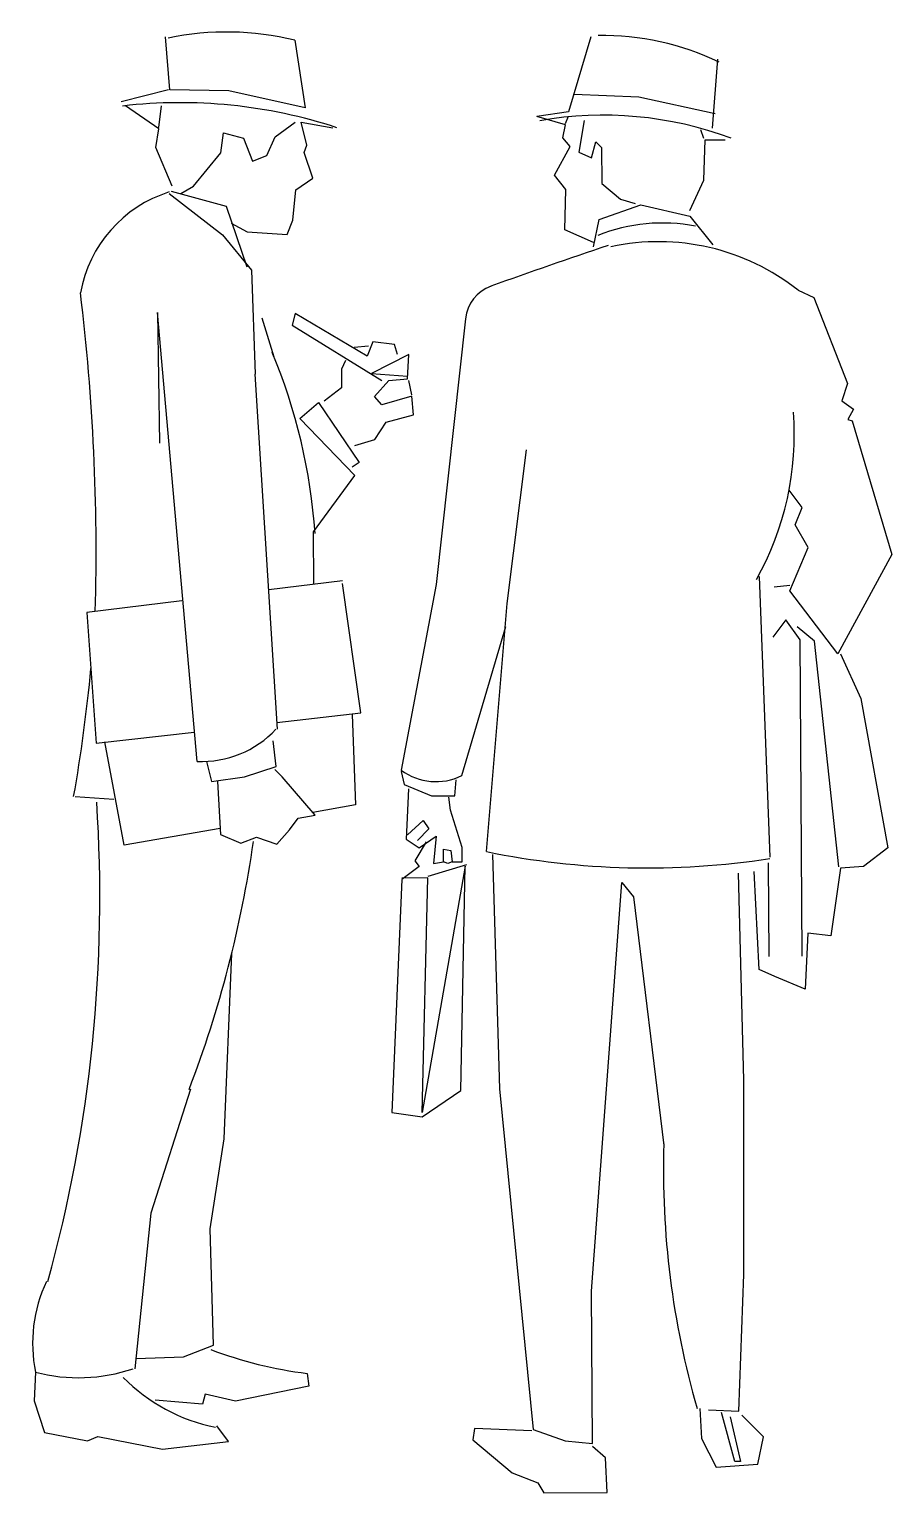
# Model space of a CAD drawing. Extents: x 5.25 to 6.39, y 4.02 to 5.96.
import ezdxf

# ---------------------------------------------------------------- set-up
doc = ezdxf.new("R2010")
doc.units = 0
doc.header["$LTSCALE"] = 25
doc.layers.get('0').update_dxf_attribs({"linetype": 'CONTINUOUS'})

# ---------------------------------------------------------------- blocks, each defined once
blk = doc.blocks.new('1M108B', base_point=(158.347, 24.268))
for p, q in [((146.607, 94.124), (146.37, 96.841)), ((152.984, 96.661), (153.519, 93.211)), ((146.534, 94.123), (144.113, 93.521)), ((149.62, 94.069), (146.607, 94.124)), ((153.519, 93.211), (149.62, 94.069)), ((146.032, 92.136), (144.335, 93.302)), ((146.031, 92.21), (146.171, 93.313)), ((145.891, 91.18), (146.032, 92.136)), ((151.985, 91.732), (153.009, 92.473)), ((153.604, 91.301), (153.303, 92.475)), ((153.303, 92.475), (154.921, 92.191)), ((149.198, 90.907), (149.339, 91.936)), ((149.339, 91.936), (150.369, 91.649)), ((150.369, 91.649), (150.817, 90.476)), ((151.55, 90.774), (151.985, 91.732)), ((153.459, 90.933), (153.604, 91.301)), ((146.711, 89.202), (145.891, 91.18)), ((147.813, 89.209), (149.198, 90.907)), ((150.817, 90.476), (151.55, 90.774)), ((153.908, 89.613), (153.459, 90.933)), ((147.154, 88.837), (147.813, 89.209)), ((152.893, 87.476), (153.03, 89.02)), ((153.03, 89.02), (153.908, 89.613)), ((146.566, 88.834), (149.297, 86.72)), ((146.66, 88.947), (149.47, 88.177)), ((149.47, 88.177), (150.529, 85.079)), ((152.603, 86.74), (152.893, 87.476)), ((149.297, 86.72), (150.77, 84.908)), ((149.735, 87.31), (150.545, 86.874)), ((150.545, 86.874), (152.603, 86.74)), ((150.77, 84.908), (150.966, 79.598)), ((147.993, 59.822), (145.974, 82.747)), ((145.974, 82.747), (146.076, 76.081)), ((151.307, 82.471), (151.907, 80.491)), ((152.996, 82.701), (152.852, 82.113)), ((156.682, 80.52), (152.996, 82.701)), ((152.852, 82.113), (157.425, 79.276)), ((156.753, 81.035), (156.018, 80.957)), ((156.972, 81.256), (156.682, 80.52)), ((158.075, 81.116), (156.972, 81.256)), ((158.225, 80.603), (158.075, 81.116)), ((155.582, 80.293), (155.364, 79.851)), ((158.812, 80.606), (156.908, 79.64)), ((158.747, 79.357), (158.812, 80.606)), ((152.097, 61.463), (150.966, 79.598)), ((155.364, 79.851), (155.37, 78.896)), ((156.908, 79.64), (158.746, 79.504)), ((157.062, 78.465), (157.792, 79.278)), ((157.792, 79.278), (158.747, 79.357)), ((158.972, 78.55), (158.821, 79.284)), ((155.37, 78.896), (154.492, 78.229)), ((153.249, 77.34), (154.199, 78.154)), ((154.199, 78.154), (156.275, 75.081)), ((157.432, 78.027), (157.062, 78.465)), ((158.972, 78.477), (157.432, 78.027)), ((159.052, 77.522), (158.972, 78.477)), ((156.058, 74.418), (153.249, 77.34)), ((157.076, 76.261), (157.658, 77.146)), ((157.658, 77.146), (159.052, 77.522)), ((156.049, 75.961), (157.076, 76.261)), ((156.275, 75.081), (155.909, 74.858)), ((153.946, 71.54), (156.058, 74.418)), ((153.962, 68.895), (153.946, 71.54)), ((155.43, 69.051), (151.653, 68.582)), ((156.353, 62.298), (155.431, 68.904)), ((147.211, 68.03), (142.363, 67.428)), ((142.363, 67.428), (142.844, 60.745)), ((152.076, 61.806), (156.353, 62.298)), ((155.913, 62.221), (156.088, 57.594)), ((142.844, 60.745), (147.85, 61.321)), ((144.272, 55.538), (143.285, 60.822)), ((152.035, 59.553), (151.88, 60.874)), ((148.471, 59.822), (148.734, 58.798)), ((150.422, 59.029), (152.035, 59.553)), ((152.332, 59.04), (151.963, 59.405)), ((148.734, 58.798), (150.422, 59.029)), ((149.028, 58.8), (149.191, 56.082)), ((154.034, 57.067), (152.332, 59.04)), ((141.759, 58.02), (143.743, 57.886)), ((156.088, 57.594), (153.907, 57.214)), ((152.716, 56.324), (153.153, 56.915)), ((153.153, 56.915), (154.034, 57.067)), ((149.173, 56.391), (144.272, 55.538)), ((149.191, 56.082), (150.222, 55.648)), ((152.06, 55.586), (152.716, 56.324)), ((150.222, 55.648), (151.029, 55.947)), ((151.029, 55.947), (152.06, 55.586)), ((149.372, 40.544), (149.763, 50.002)), ((147.655, 43.069), (145.636, 36.738)), ((148.653, 35.948), (149.372, 40.544)), ((145.636, 36.738), (144.803, 28.798)), ((148.837, 29.998), (148.653, 35.948)), ((147.297, 29.401), (148.837, 29.998)), ((144.873, 29.313), (147.297, 29.401)), ((139.735, 28.62), (139.67, 27.151)), ((153.621, 28.558), (153.698, 27.898)), ((153.698, 27.898), (149.956, 27.14)), ((139.67, 27.151), (140.194, 25.537)), ((148.267, 26.983), (145.842, 27.188)), ((148.411, 27.498), (148.267, 26.983)), ((149.956, 27.14), (148.411, 27.498)), ((140.194, 25.537), (142.401, 25.11)), ((149.601, 25.081), (149.009, 25.885)), ((142.401, 25.11), (142.914, 25.334)), ((142.914, 25.334), (146.224, 24.693)), ((146.224, 24.693), (149.601, 25.081))]:
    blk.add_line(p, q)
for centre, radius, start, end in [((149.516, 82.566), 14.515, 76.17709, 101.92057), ((147.136, 67.758), 25.712, 71.85921, 96.5842), ((148.574, 82.57), 6.648, 107.58246, 169.67799), ((31.828, 70.464), 111.005, 358.46054, 6.87989), ((124.748, 69.422), 29.343, 3.99712, 22.62726), ((60.3, 72.342), 82.636, 350.01941, 354.5985), ((148.229, 65.013), 5.197, 267.39882, 316.90558), ((69.255, 52.868), 73.768, 344.57945, 3.78177), ((93.201, 63.968), 58.258, 338.97709, 351.86282), ((146.963, 30.097), 7.377, 154.67892, 191.54881), ((156.246, 49.755), 21.359, 249.28597, 262.94104), ((141.935, 37.066), 8.727, 255.39666, 288.67428), ((150.697, 34.727), 9.087, 224.52821, 258.82706)]:
    blk.add_arc(centre, radius, start, end)
blk = doc.blocks.new('1M108A', base_point=(158.347, 24.268))
for p, q in [((168.117, 96.827), (166.965, 92.999)), ((174.589, 95.691), (174.317, 92.163)), ((170.561, 93.756), (167.254, 93.883)), ((174.46, 92.898), (170.561, 93.756)), ((166.965, 92.999), (165.35, 92.769)), ((166.822, 92.337), (165.35, 92.769)), ((166.822, 92.411), (166.966, 92.779)), ((166.679, 91.675), (166.822, 92.337)), ((167.776, 92.563), (167.492, 90.945)), ((173.88, 91.646), (173.73, 92.086)), ((166.25, 89.762), (167.049, 91.237)), ((167.049, 91.237), (166.679, 91.675)), ((168.155, 90.656), (168.37, 91.465)), ((168.37, 91.465), (168.666, 91.173)), ((173.893, 89.515), (173.953, 91.573)), ((173.953, 91.573), (174.982, 91.579)), ((167.492, 90.945), (168.155, 90.656)), ((168.666, 91.173), (168.677, 89.336)), ((166.842, 89.031), (166.25, 89.762)), ((166.782, 86.974), (166.842, 89.031)), ((168.677, 89.336), (169.637, 88.534)), ((173.167, 87.968), (173.893, 89.515)), ((168.542, 87.499), (170.668, 88.246)), ((169.637, 88.534), (170.373, 88.318)), ((170.668, 88.246), (173.169, 87.674)), ((168.256, 86.101), (168.542, 87.499)), ((173.169, 87.674), (174.354, 86.212)), ((168.255, 86.321), (166.782, 86.974)), ((178.703, 83.887), (179.513, 83.525)), ((179.513, 83.525), (181.23, 79.127)), ((161.7, 82.432), (160.207, 68.86)), ((181.23, 79.127), (180.941, 78.244)), ((180.941, 78.244), (181.532, 77.807)), ((181.532, 77.807), (181.241, 77.291)), ((181.241, 77.291), (181.462, 77.219)), ((181.462, 77.219), (183.487, 70.398)), ((163.837, 67.894), (164.833, 75.737)), ((178.917, 72.795), (178.246, 73.679)), ((178.555, 71.911), (178.917, 72.795)), ((179.224, 70.74), (178.555, 71.911)), ((178.282, 68.53), (179.224, 70.74)), ((183.487, 70.398), (180.726, 65.312)), ((160.207, 68.86), (158.428, 59.371)), ((176.719, 69.259), (177.264, 54.932)), ((177.473, 68.745), (178.281, 68.824)), ((180.726, 65.312), (178.282, 68.53)), ((162.788, 55.21), (163.837, 67.894)), ((161.516, 59.097), (163.771, 66.718)), ((178.071, 67.059), (177.415, 66.173)), ((178.812, 66.035), (178.071, 67.059)), ((179.547, 65.966), (178.661, 66.695)), ((178.911, 49.872), (178.812, 66.035)), ((180.793, 54.439), (179.547, 65.966)), ((180.873, 65.313), (181.916, 63.042)), ((181.916, 63.042), (183.285, 55.409)), ((158.429, 59.298), (158.58, 58.638)), ((158.58, 58.638), (159.979, 58.059)), ((158.801, 58.419), (158.67, 55.846)), ((161.155, 58.066), (161.223, 58.874)), ((159.979, 58.059), (161.155, 58.066)), ((160.939, 57.33), (160.861, 57.99)), ((161.538, 55.423), (160.939, 57.33)), ((158.742, 56.067), (159.546, 56.807)), ((159.842, 56.368), (159.258, 55.777)), ((159.546, 56.807), (159.842, 56.368)), ((158.67, 55.846), (159.334, 55.41)), ((159.7, 55.706), (159.118, 54.747)), ((159.334, 55.41), (160.212, 56.003)), ((160.212, 56.003), (160.074, 54.606)), ((160.587, 54.683), (160.583, 55.344)), ((160.583, 55.344), (160.951, 55.273)), ((161.543, 54.689), (161.538, 55.423)), ((183.285, 55.409), (182.042, 54.447)), ((159.118, 54.747), (159.34, 54.455)), ((160.074, 54.606), (160.587, 54.683)), ((160.808, 54.611), (160.587, 54.683)), ((161.028, 54.685), (160.808, 54.611)), ((160.951, 55.273), (161.028, 54.685)), ((161.028, 54.685), (161.543, 54.689)), ((163.083, 55.065), (163.45, 43.092)), ((177.221, 49.862), (177.192, 54.637)), ((159.34, 54.455), (158.462, 53.788)), ((159.784, 53.87), (158.462, 53.861)), ((161.691, 54.469), (159.49, 41.892)), ((159.49, 41.892), (159.784, 53.87)), ((161.764, 54.543), (159.784, 53.943)), ((161.467, 43.006), (161.691, 54.469)), ((175.937, 43.536), (175.652, 54.114)), ((176.711, 49.198), (176.46, 54.192)), ((180.867, 54.366), (180.374, 50.91)), ((182.042, 54.447), (180.867, 54.366)), ((158.462, 53.788), (157.947, 41.883)), ((168.142, 32.762), (169.704, 53.636)), ((169.704, 53.636), (170.296, 52.905)), ((170.296, 52.905), (171.843, 40.205)), ((179.197, 51.05), (179.068, 48.184)), ((180.374, 50.91), (179.197, 51.05)), ((177.521, 48.835), (176.711, 49.198)), ((179.068, 48.184), (177.521, 48.835)), ((175.925, 33.617), (175.937, 43.536)), ((159.492, 41.672), (161.467, 43.006)), ((163.45, 43.092), (165.173, 25.69)), ((157.947, 41.883), (159.492, 41.672)), ((175.673, 26.636), (175.925, 33.617)), ((168.19, 24.974), (168.142, 32.762)), ((173.689, 26.771), (173.772, 25.229)), ((174.13, 26.7), (175.673, 26.636)), ((175.469, 24.064), (174.792, 26.557)), ((175.234, 26.34), (175.763, 24.065)), ((176.931, 25.322), (175.822, 26.417)), ((162.161, 25.745), (162.091, 25.157)), ((165.1, 25.616), (162.161, 25.745)), ((165.173, 25.69), (166.793, 25.112)), ((162.091, 25.157), (164.085, 23.48)), ((166.793, 25.112), (168.19, 24.974)), ((168.855, 24.243), (168.191, 24.827)), ((173.772, 25.229), (174.516, 23.764)), ((176.645, 23.924), (176.931, 25.322)), ((168.94, 22.481), (168.855, 24.243)), ((174.516, 23.764), (176.645, 23.924)), ((175.763, 24.065), (175.469, 24.064)), ((164.085, 23.48), (165.41, 22.973)), ((165.41, 22.973), (165.707, 22.461)), ((165.707, 22.461), (168.94, 22.481))]:
    blk.add_line(p, q)
for centre, radius, start, end in [((168.659, 82.96), 13.943, 64.49138, 90.71961), ((168.741, 74.127), 18.706, 69.5541, 99.98226), ((171.773, 78.412), 8.912, 79.05001, 111.73647), ((271.963, -218.908), 321.996, 108.65052, 109.77727), ((171.579, 74.906), 11.463, 51.58063, 102.29622), ((163.688, 82.213), 2, 109.77727, 173.72196), ((163.498, 76.49), 15.013, 330.56171, 4.49572), ((160.195, 61.739), 2.954, 233.2717, 296.54921), ((171.01, 95.482), 41.103, 258.46111, 278.75144), ((215.793, 38.945), 43.97, 178.2629, 196.0751)]:
    blk.add_arc(centre, radius, start, end)

msp = doc.modelspace()

# ---------------------------------------------------------------- block references
at = {"xscale": 0.026, "yscale": 0.026, "zscale": 0.026}
for name in ['1M108B', '1M108A']:
    msp.add_blockref(name, (5.7399, 4.0669), dxfattribs=at)

doc.saveas('drawing.dxf')
